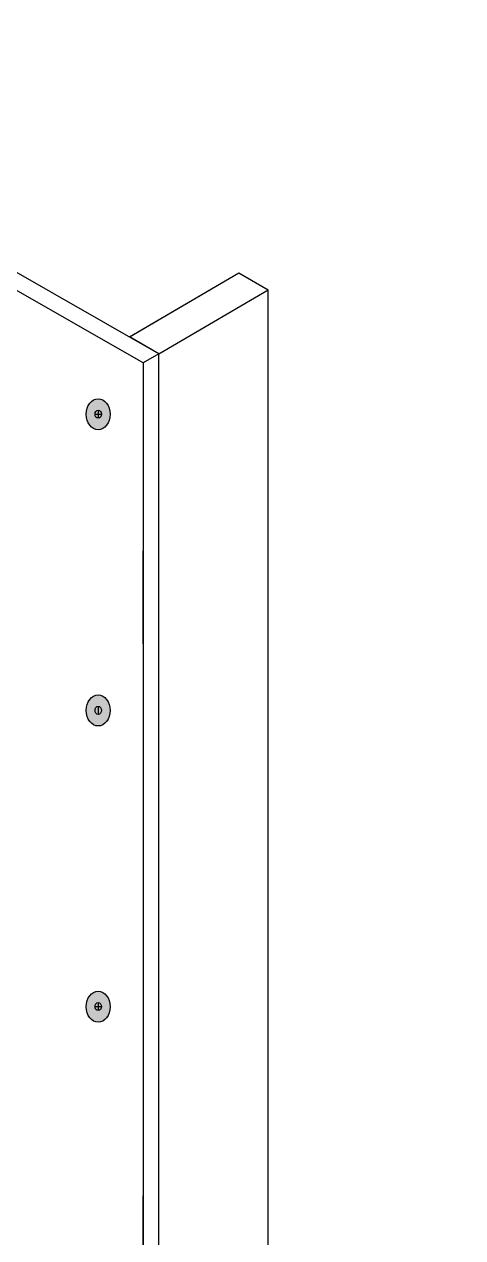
# Model space of a CAD drawing. Extents: x -1328 to 5679, y -4611 to 1603.
# Drawn here: x 16.1 to 150.9, y -1588.8 to -1215.8 of the extents above; entities that cross this region are included whole.
import ezdxf

# ---------------------------------------------------------------- set-up
doc = ezdxf.new("R2010")
doc.units = 0
doc.header["$MEASUREMENT"] = 0
doc.layers.add('G-ANNO-TTLB', color=7, linetype='Continuous', lineweight=0)
doc.layers.add('TYVEK', color=7, linetype='Continuous', lineweight=0)

msp = doc.modelspace()

# ---------------------------------------------------------------- hatches: boundary and pattern name
at = {"layer": 'G-ANNO-TTLB', "true_color": 0xff00ff, "transparency": 33554687}
h = msp.add_hatch(color=6, dxfattribs=at)
edge = h.paths.add_edge_path()
edge.add_spline(control_points=[(1601.48, -3473.69), (1601.48, -3473.69), (-1328.04, -3473.69), (-1328.04, -3473.69), (-1328.04, -3473.69), (-1328.04, -1016.69), (-1328.04, -1016.69), (-1328.04, -1016.69), (1601.48, -1016.69), (1601.48, -1016.69), (1601.48, -1016.69), (1601.48, -3473.69), (1601.48, -3473.69)], knot_values=[0, 0, 0, 0, 1, 1, 1, 2, 2, 2, 3, 3, 3, 4, 4, 4, 4], degree=3, periodic=0)
edge = h.paths.add_edge_path()
edge.add_spline(control_points=[(-1319.04, -1025.69), (-1319.04, -1025.69), (-1319.04, -3464.69), (-1319.04, -3464.69), (-1319.04, -3464.69), (1592.48, -3464.69), (1592.48, -3464.69), (1592.48, -3464.69), (1592.48, -1025.69), (1592.48, -1025.69), (1592.48, -1025.69), (-1319.04, -1025.69), (-1319.04, -1025.69)], knot_values=[0, 0, 0, 0, 1, 1, 1, 2, 2, 2, 3, 3, 3, 4, 4, 4, 4], degree=3, periodic=0)
edge.add_line((-1319.04, -1025.69), (-1319.04, -1025.69))
at = {"layer": 'TYVEK', "true_color": 0x003b71, "transparency": 33554687}
h = msp.add_hatch(color=156, dxfattribs=at)
h.dxf.hatch_style = 2
edge = h.paths.add_edge_path()
edge.add_ellipse((38.86, -1335.67), major_axis=(0, 4.78), ratio=0.766948, start_angle=0, end_angle=360)
h = msp.add_hatch(color=156, dxfattribs=at)
h.dxf.hatch_style = 2
edge = h.paths.add_edge_path()
edge.add_ellipse((38.86, -1426.72), major_axis=(0, 4.78), ratio=0.766948, start_angle=0, end_angle=360)
h = msp.add_hatch(color=156, dxfattribs=at)
h.dxf.hatch_style = 2
edge = h.paths.add_edge_path()
edge.add_ellipse((38.86, -1517.8), major_axis=(0, 4.78), ratio=0.766948, start_angle=0, end_angle=360)

# ---------------------------------------------------------------- linework, layer by layer
at = {"layer": 'G-ANNO-TTLB'}
for points in [[(1601.48, -3473.69), (1601.48, -3473.69), (-1328.04, -3473.69), (-1328.04, -3473.69), (-1328.04, -3473.69), (-1328.04, -1016.69), (-1328.04, -1016.69), (-1328.04, -1016.69), (1601.48, -1016.69), (1601.48, -1016.69), (1601.48, -1016.69), (1601.48, -3473.69), (1601.48, -3473.69)], [(-1319.04, -1025.69), (-1319.04, -1025.69), (-1319.04, -3464.69), (-1319.04, -3464.69), (-1319.04, -3464.69), (1592.48, -3464.69), (1592.48, -3464.69), (1592.48, -3464.69), (1592.48, -1025.69), (1592.48, -1025.69), (1592.48, -1025.69), (-1319.04, -1025.69), (-1319.04, -1025.69)]]:
    msp.add_open_spline(points, degree=3, knots=[0, 0, 0, 0, 1, 1, 1, 2, 2, 2, 3, 3, 3, 4, 4, 4, 4], dxfattribs=at)
at = {"layer": 'TYVEK', "color": 2, "lineweight": 25, "true_color": 0xffff00}
for p, q in [((57.46, -1317.06), (-211.37, -1163.56)), ((52.66, -1319.85), (-216.17, -1166.34)), ((52.66, -1319.85), (52.66, -1406.29)), ((57.46, -1411.58), (57.46, -1317.06)), ((52.65, -1406.29), (52.65, -1377.63)), ((52.65, -1406.29), (52.66, -1744.27)), ((57.46, -1741.49), (57.46, -1404.59)), ((52.66, -1744.27), (52.65, -1576))]:
    msp.add_line(p, q, dxfattribs=at)
at = {"layer": 'TYVEK', "color": 18, "lineweight": 25, "true_color": 0x000000}
for p, q in [((52.65, -1319.85), (-216.18, -1166.34)), ((52.65, -1319.85), (52.65, -1744.27)), ((37.88, -1335.64), (39.83, -1335.64))]:
    msp.add_line(p, q, dxfattribs=at)
at = {"layer": 'TYVEK', "color": 33, "lineweight": 25, "true_color": 0xcc9966}
for p, q in [((48.72, -1311.75), (82.13, -1292.19)), ((82.13, -1292.19), (91.11, -1297.37)), ((57.46, -1317.06), (91.11, -1297.37)), ((91.09, -1721.92), (91.09, -1297.49))]:
    msp.add_line(p, q, dxfattribs=at)
at = {"layer": 'TYVEK', "color": 165, "lineweight": 25, "true_color": 0x4c5f99}
msp.add_line((57.46, -1317.06), (52.65, -1319.85), dxfattribs=at)
at = {"layer": 'TYVEK', "color": 18, "lineweight": 25, "true_color": 0x080808}
for p, q in [((38.86, -1334.41), (38.86, -1336.88)), ((38.86, -1425.46), (38.86, -1427.93)), ((37.88, -1517.77), (39.83, -1517.77)), ((38.86, -1516.54), (38.86, -1519))]:
    msp.add_line(p, q, dxfattribs=at)
at = {"layer": 'TYVEK', "color": 33, "lineweight": 25, "true_color": 0xcc9966}
for points in [[(57.47, -1317.06), (48.47, -1311.9), (82.12, -1292.2), (91.12, -1297.36)], [(38.34, -1331.31)]]:
    msp.add_lwpolyline(points, dxfattribs=at)
at = {"layer": 'TYVEK', "color": 18, "lineweight": 25, "true_color": 0x000000}
for centre, major_axis, ratio in [((38.86, -1335.67), (0, 4.78), 0.766948), ((38.86, -1335.64), (0, 1.23), 0.788846), ((38.86, -1426.72), (0, 4.78), 0.766948), ((38.86, -1517.8), (0, 4.78), 0.766948)]:
    msp.add_ellipse(centre, major_axis=major_axis, ratio=ratio, dxfattribs=at)
at = {"layer": 'TYVEK', "color": 18, "lineweight": 25, "true_color": 0x080808}
for centre in [(38.86, -1426.69), (38.86, -1517.77)]:
    msp.add_ellipse(centre, major_axis=(0, 1.23), ratio=0.788846, dxfattribs=at)

doc.saveas('drawing.dxf')
